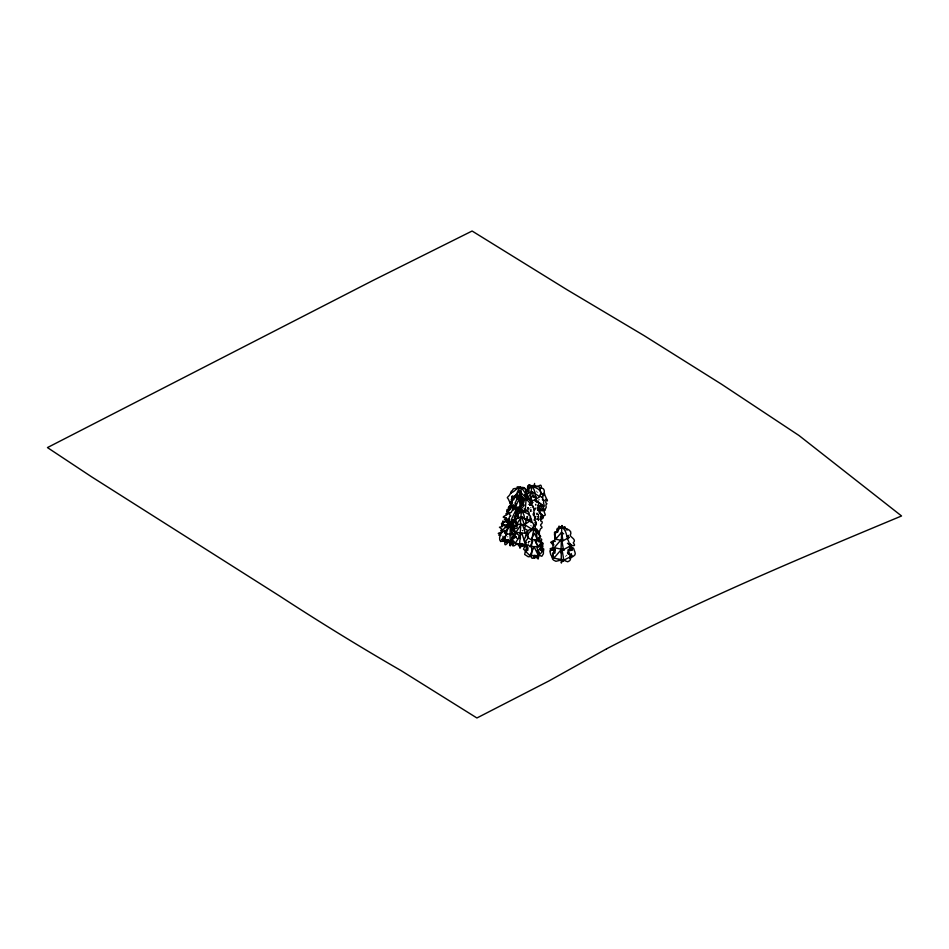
<?xml version="1.0" encoding="UTF-8"?>
<svg xmlns="http://www.w3.org/2000/svg" width="949" height="949" viewBox="0 0 949 949"><rect width="100%" height="100%" fill="white"/><g stroke="black" fill="none" stroke-linecap="round" stroke-linejoin="round"><path stroke-width="0.71" stroke-dasharray="4.75 3.56" d="M537.027 492.116L536.659 490.977M528.557 541.132L528.451 543.457M538.142 520.657L538.474 516.825L537.253 515.71M527.68 518.474L527.834 516.09M529.423 541.938L529.744 541.144L530.052 541.891M530.361 511.511L530.254 509.091M539.471 499.423L538.629 499.672L538.89 500.787M526.232 521.416L527.312 515.865M535.96 504.133L535.355 505.082L535.402 504.121M538.261 520.811L538.807 519.85M530.052 511.653L531.701 509.518M531.262 507.81L530.301 507.668M538.415 516.493L537.264 519.115L538.664 519.542M565.414 556.434L567.075 554.975M538.142 512.424L537.49 514.133L538.498 514.405M537.609 492.282L537.905 492.353M538.759 515.876L537.502 516.659M527.763 542.757L529.993 541.191M536.482 518.889L538.961 517.466M536.161 519.281L538.807 519.293M531.416 526.019L530.645 525.39M526.398 516.303L527.158 516.529M536.315 504.88L535.189 504.168M529.767 509.803L531.998 511.558M536.102 512.875L538.451 515.402L536.992 512.507M521.974 530.301L522.828 531.037L522.579 530.432A1.507 0.866 60 0 1 523.172 530.693M536.173 513.907L536.636 514.809M507.857 536.244L507.762 537.098M526.707 517.644L526.79 518.415M535.817 505.437L535.604 504.299M526.719 518.201A1.198 0.83 46.8 0 1 527.075 518.462"/><path stroke-width="1.42" d="M517.774 543.528L518.391 544.335M518.64 496.742L518.557 495.034L518.866 496.991M523.207 511.226C520.799 506.078 521.143 519.791 520.432 521.226C521.155 525.319 520.182 531.487 520.064 533.824C520.918 541.808 519.862 537.027 519.72 542.377C519.4 555.924 521.357 540.764 521.547 546.47L521.843 543.504M509.542 525.829C509.779 528.593 509.494 523.729 508.771 526.363C507.715 532.864 506.552 524.441 508.818 526.185M533.824 556.351L533.741 557.621L534.643 557.443C534.251 555.379 536.541 559.91 535.817 556.446L538.154 559.044L539.234 554.002L537.146 550.61L539.234 552.733L537.11 548.439L537.217 547.229L538.878 546.778L536.292 543.125L536.565 539.934C538.344 536.849 533.718 522.697 530.455 530.479M533.777 556.612L534.702 557.668L534.845 556.624M534.773 486.446C531.499 480.597 530.052 498.201 530.776 501.001M508.759 525.604C507.371 519.957 508.059 525.343 506.22 527.312C504.868 527.68 501.879 529.684 503.148 531.345C500.064 533.362 498.249 539.305 500.692 541.571A1.4 1.103 -24.9 0 1 501.879 541.333L505.165 541.321M510.301 545.082L510.467 540.372M535.117 528.949C534.299 526.41 531.725 536.754 532.27 540.74C531.416 542.935 531.499 549.518 531.796 549.103C533.824 547.015 528.285 562.342 534.323 557.3L534.762 555.248M509.981 541.855L510.028 545.26M527.229 532.864L525.924 533.255L526.066 535.734M541.677 551.084L542.923 546.055L539.649 546.636M565.058 527.822C565.07 524.524 563.208 529.388 562.176 526.648L560.456 528.083C558.119 528.581 555.912 526.861 558.059 531.286L557.692 532.128M508.32 539.601L507.181 541.096L508.118 539.542M510.728 509.103C507.964 504.88 510.016 505.485 513.373 506.719C511.819 508.32 512.472 509.186 514.773 507.905C518.949 505.153 513.646 516.647 517.229 516.624M515.426 516.944L514.228 517.81L514.797 518.889M510.621 526.197C512.745 534.192 511.274 525.331 509.506 523.113C509.471 520.704 515.556 524.18 512.507 521.677C513.884 519.032 514.073 522.935 515.793 522.958M530.918 486.315C528.818 484.204 527.502 484.761 527.454 488.96C527.336 492.472 525.627 488.996 524.145 488.249C521.321 489.565 520.218 485.959 517.205 486.884C517.727 489.15 515.236 488.071 513.243 488.854C512.282 492.045 510.277 490.265 511.274 493.017M543.611 550.479L539.851 548.759L543.931 549.198L539.922 546.743L540.028 545.117L543.255 543.492L541.31 541.855L538.237 541.654L539.412 539.815L538.771 538.273C541.321 535.616 539.281 533.967 537.134 532.982C539.151 528.878 535.473 531.452 534.738 528.818L532.947 528.996C530.598 528.89 524.358 531.132 527.964 533.955C528.427 536.375 524.655 534.275 525.568 537.146C524.168 537.525 523.492 544.346 526.292 542.342M561.215 551.084L561.345 563.077L561.998 559.874L555.9 561.298L553.611 560.135C551.001 559.127 552.733 553.979 554.05 551.179C554.691 556.98 555.841 549.601 554.37 548.558C550.337 553.184 554.596 545.39 552.271 544.133C553.599 541.737 554.821 539.803 555.758 537.419C552.377 534.37 559.507 529.151 560.966 526.897L563.22 527.525C565.877 528.605 571.773 529.874 570.859 533.824C567.716 536.849 577.68 538.807 573.243 542.792C577.787 548.7 568.819 542.009 571.239 550.467M509.127 510.254L510.621 508.605C504.761 507.988 512.365 505.295 511.06 503.302C515.129 503.172 508.462 498.51 512.555 499.447C514.56 499.293 517.573 493.255 515.924 497.525C516.885 498.427 521.048 494.583 519.198 498.783L520.645 509.257L516.292 508.534M518.901 497.786L520.289 499.423L521.57 497.43L521.464 501.108L522.448 502.507M520.538 487.596C520.455 485.022 521.108 489.043 520.503 487.122M520.598 498.996C520.55 494.654 522.887 496.647 521.796 499.945M561.844 527.146L561.808 526.41L560.966 552.828L561.227 550.764M562.484 559.542L562.401 561.523L563.172 559.293M508.403 520.384C510.538 517.857 507.644 517.81 510.799 515.758C509.459 514.655 509.447 514.655 509.53 512.923M521.06 545.307L521.013 546.043L522.27 546.019L522.602 543.777M561.927 527.075L562.045 525.485L562.105 526.932M521.345 545.284L522.021 546.41C521.381 542.769 524.88 548.866 523.955 544.596L525.224 545.011M516.481 504.749L519.198 498.866L519.056 497.051M518.13 508.984L520.337 507.205L519.708 510.028M521.404 499.494C527.158 500.004 518.664 503.041 520.954 506.446M542.306 497.727C544.157 495.497 541.986 493.16 540.408 492.922M539.542 511.013L539.257 508.059L537.442 509.743L538.012 510.313L539.127 508.427L537.49 508.344M521.677 498.842L523.706 497.644L524.192 499.565M519.803 500.23C519.755 502.745 520.918 499.162 519.767 500.609M526.387 490.989C526.007 487.549 519.91 484.797 521.084 491.285M512.496 525.022C518.795 526.909 510.467 529.554 512.804 523.634C510.289 522.472 510.977 527.312 509.898 523.611C510.87 522.27 511.926 519.257 512.175 520.159C513.658 521.594 515.698 517.205 513.611 523.433M538.427 510.088L538.403 509.388L537.869 510.088M518.973 510.159L519.245 507.561L517.276 510.099M506.671 522.567L507.217 521.547M523.409 499.815C524.251 499.66 527.62 497.418 526.458 498.83M530.966 522.567C532.769 519.174 530.823 519.684 530.04 517.051M528.237 508.083L527.774 510.716L524.038 508.901M538.866 537.442L538.605 538.202M560.301 527.075L561.215 526.612C567.36 530.574 566.114 537.039 568.581 541.191C570.1 544.904 569.542 547.81 569.732 551.061C566.79 544.619 568.427 558.914 568.57 552.128C569.922 553.208 571.642 560.1 569.519 560.788L567.716 561.784L562.721 559.91L562.828 561.44L562.022 561.013M537.585 505.959L537.573 505.141M510.396 525.888L510.479 526.825M526.304 545.295L526.268 546.826L527.229 545.295M520.61 510.135C521.618 508.806 518.51 505.805 521.037 506.339M509.506 513.077L511.274 512.282L513.848 507.608L513.456 510.04L516.339 507.525L516.742 510.503M517.11 510.064L518.13 508.771L518.012 510.04M511.641 541.44L511.072 539.495L513.065 544.228C513.112 548.617 515.912 542.982 518.415 544.062L518.451 545.853L520.823 544.797L521.131 546.316L522.08 545.355M513.765 497.905L513.504 499.838M510.171 524.168L510.171 534.619L504.619 532.804L504.583 530.349M503.611 538.51L504.204 538.569M520.159 498.533L521.309 503.717L523.433 503.978M510.87 540.325L510.467 545.402L509.838 545.497L509.589 541.013M526.909 490.918C529.922 491.914 525.71 482.282 531.547 485.781L532.057 485.817C534.157 489.257 536.209 494.109 534.904 497.122C534.429 494.69 533.279 499.115 533.208 496.007C531.737 495.71 530.598 500.431 529.542 498.178C526.422 497.169 523.765 499.909 523.765 502.519L522.009 505.093L524.192 505.295L520.894 509.352L522.223 510.254L522.235 511.416M505.912 542.437L506.778 541.879L505.864 542.448M515.046 528.546L514.441 527.952M519.056 496.718C521.748 505.082 518.842 491.428 520.064 499.055M519.613 499.767L519.577 500.503M557.11 532.057L557.205 529.257L558.451 530.076M515.698 521.95C515.698 524.548 518.166 526.968 512.792 524.714L511.76 525.2M543.67 494.132C542.365 496.268 545.639 493.86 544.038 493.444M535.414 499.388L539.803 496.849L532.306 491.784L524.821 494.536L526.327 497.774L527.419 493.622L527.419 498.842M534.026 520.135L535.841 516.351M534.631 526.553L535.841 524.026M535.224 499.672L535.936 496.434L535.687 499.02L536.766 502.472M535.568 529.945L535.651 528.949L534.678 528.569L533.077 529.554C529.293 531.796 524.109 536.6 531.167 539.649L534.346 533.267L537.525 539.649L540.705 536.47L538.32 534.085M528 544.631L529.993 546.624L532.84 540.918M527.264 549.566L525.544 551.286L529.85 555.592L534.168 546.944L538.474 555.592L541.926 552.152M515.473 515.805C519.067 517.217 514.619 511.843 517.11 510.396L521.321 510.728C523.646 513.67 524.263 514.939 524.489 519.056C526.446 519.245 526.173 523.101 525.011 524.394C526.268 526.885 522.697 528.866 526.873 529.791L527.834 531.867M514.488 496.695C517.834 493.8 516.41 491.368 520.467 487.454C523.789 488.877 526.292 497.703 525.841 490.23L527.952 491.119L528.747 490.087C526.351 484.168 530.372 488.937 531.677 485.912L533.848 486.801C536.482 488.261 542.104 490.099 541.132 494.049C537.81 495.461 541.95 496.825 542.804 497.952L542.852 499.53L544.465 500.408C541.499 502.258 547.134 509.032 541.974 505.603L540.657 508.486L541.215 510.337L542.199 510.965L541.95 509.186L542.804 508.201L545.355 514.963L543.042 516.339L543.243 517.11C541.737 523.101 541.642 509.767 540.633 520.93C543.314 521.404 542.152 523.646 540.871 524.37C539.151 526.351 544.655 526.778 540.491 528.842L539.507 531.464L536.588 530.574M514.761 508.059C515.924 506.125 514.144 502.745 515.865 501.701C518.344 494.761 518.296 494.844 521.689 502.282M519.744 498.605L520.657 495.224L520.562 497.43M535.817 508.035L534.595 510.076L530.859 502.673M504.619 532.804L510.123 524.382L509.364 519.483L508.486 520.55L507.94 518.723L508.284 522.413M516.719 524.05L521.653 516.683L529.305 521.333L524.37 524.785L516.719 524.05L514.002 519.85L521.653 516.683L524.37 524.785M512.472 527.134L515.876 532.389L521.286 524.322M513.694 541.037L515.165 543.314L521.855 533.338L525.544 544.323L523.516 549.174L525.414 550.883L524.678 554.465L528.225 556.778L531.381 556.458M522.341 503.456L522.27 505.331M507.632 529.008C506.315 533.658 504.536 538.403 504.809 543.113C504.5 549.376 511.487 535.058 510.206 545.616L510.004 545.189M526.825 498.854L532.306 491.784L533.646 497.276M539.198 534.619C540.005 531.428 538.51 532.14 536.826 531.642C537.668 526.565 535.651 531.594 535.153 527.063C534.358 525.058 536.173 524.512 535.224 522.08C536.066 524.939 536.6 526.683 536.268 522.258C534.512 520.93 535.189 518.095 534.145 515.841C533.919 511.926 534.263 505.378 531.725 505.271C531.428 504.726 524.145 495.663 524.607 499.708M534.773 556.328L534.453 557.858L533.718 555.521M543.516 500.728L542.33 499.542M516.232 495.093L519.589 490.882L524.975 496.944M555.746 538.427L555.758 539.708M568.285 535.366L568.937 537.656L562.971 540.728L555.699 539.21L561.583 532.33L563.682 533.848M571.179 553.54L571.891 556.031L563.801 560.195L553.943 558.142L561.915 548.807L564.133 550.408M526.327 498.427L526.244 497.015L525.188 511.582M512.507 540.183L510.159 540.977L503.029 538.641L507.442 533.646M539.447 490.835L540.218 490.064C541.452 486.386 535.995 485.959 533.694 486.113L531.737 486.208C531.084 489.47 526.754 487.027 529.115 491.712L528.403 493.1L526.505 493.172L525.948 494.263L526.541 495.283L525.912 496.849L526.814 497.715M505.781 517.656C500.882 517.644 504.002 516.375 506.458 514.904C504.583 512.14 508.474 514.619 508.462 511.974C503.682 509.186 509.838 509.222 511.025 507.585M510.847 525.841L510.942 526.612M511.262 541.381L510.277 541.262L510.384 545.545L509.72 545.319M510.36 545.212L510.171 541.31L512.745 545.829L513.041 545.295L511.416 529.293M529.993 546.624L537.964 546.624L541.95 542.638L539.957 540.645M528.676 514.927L529.067 514.536C530.313 510.965 525.129 510.586 522.923 510.942L521.096 511.143C520.538 514.37 516.363 512.294 518.629 516.778L517.952 518.213L516.173 518.379L515.651 519.506L515.698 522.353L516.944 523.623C515.521 526.363 519.838 528.581 514.334 528.581C508.854 532.259 518.783 530.966 514.892 535.177C504.548 543.409 524.121 531.393 511.974 539.637M555.592 537.264L554.702 537.632L555.746 539.044M508.901 511.025L506.671 511.689L508.984 513.872M571.215 546.494L571.725 550.218L572.342 550.218L572.318 547.62L573.587 548.214C574.359 551.666 576.945 554.192 573.552 556.114L569.756 558.486M566.114 529.91L566.933 529.352L567.455 529.981M526.137 497.205L526.161 498.711M540.574 541.381C543.208 539.376 541.072 537.609 538.249 539.934M539.708 488.415C542.354 487.762 544.501 488.355 544.323 492.128C543.433 494.251 550.432 504.915 545.948 499.245C546.434 501.392 544.655 502.531 546.944 503.729C544.358 505.568 547.537 506.683 545.497 508.617L544.987 510.467L543.101 510.277M543.48 510.147L544.002 509.067L542.354 505.165M511.962 503.8L510.752 505.188M515.876 532.389L525.461 533.314L527.525 531.879M523.789 504.453C519.933 504.702 518.866 507.146 521.416 509.696C520.028 510.562 518.083 508.225 516.078 509.755L511.274 519.708L515.26 520.301M570.954 545.307L571.618 544.643L570.764 544.679M538.688 506.624L542.128 504.643L536.256 500.669L535.426 501.535L534.773 499.85L531.333 501.25L529.625 499.53L526.505 498.818M540.206 516.742L542.686 515.319L540.491 514.678C540.55 511.558 539.174 509.518 538.913 506.315C538.237 502.496 539.281 502.65 536.375 500.752M508.759 510.265C508.201 507.893 513.053 507.881 513.362 504.761C513.302 507.691 516.541 507.157 516.873 510.064M560.313 527.585L559.044 526.09L558.925 527.573M514.809 522.413L514.963 520.538M563.398 549.613L561.654 539.079L554.287 547.715L563.398 549.613L570.871 545.77L570.219 543.457M525.544 551.286L528.012 550.052M508.166 513.492L506.588 514.477L507.229 514.655M505.319 538.818L504.714 538.569M513.848 526.565L517.952 524.868M512.602 541.915L511.725 541.393M563.552 559.447L563.054 561.179L561.796 561.274M510.171 534.619L515.675 532.757L510.123 524.382L510.408 522.472L507.122 522.152L508.023 521.155L507.359 520.182L506.327 520.467L506.695 521.464L505.449 521.286L504.643 522.247L502.84 520.989L503.053 522.104L502.199 522.579L504.097 525.046L501.902 524.951L502.733 526.481L499.447 527.241L502.033 529.245L500.645 530.574L502.946 531.487L502.223 532.282A4.235 2.989 45 0 1 500.906 532.27L498.261 533.409L499.85 534.109L498.794 535.248L500.811 535.461M522.164 544.489L522.804 544.275M539.542 545.877L542.923 544.785L539.601 544.358M513.599 499.72C512.223 498.522 511.452 494.275 513.385 496.469C515.26 497.288 515.971 491.997 517.217 495.651C516.79 504.417 519.056 492.092 519.815 498.866M503.195 523.018L501.357 523.789L503.326 523.967L501.819 525.438L504.524 525.082M553.872 547.573C541.452 550.61 564.809 548.546 550.361 550.491M507.146 520.182L506.244 519.352M543.469 550.503L543.397 553.789L541.843 556.268L538.427 555.058M513.041 541.582L512.021 541.345M511.072 506.031L510.396 505.331L511.689 504.761C506.458 501.974 513.172 502.033 512.069 499.649M539.495 519.127C544.145 519.4 543.86 513.907 539.293 513.029M512.116 539.637L511.606 541.191L512.413 541.476M531.167 539.649L537.525 539.649M529.85 555.592L538.474 555.592M519.044 509.589L521.357 509.233M507.478 524.643L504.726 525.058L505.307 527.253M515.165 543.314L526.185 544.797M526.363 495.568L525.272 493.883L526.185 494.927M529.328 499.245L531.82 499.625M537.514 508.154L537.656 507.288M558.486 559.602L561.393 559.649M509.767 541.191L509.815 545.355M526.28 492.306L526.197 493.29M555.26 541.452L553.03 540.871L550.622 542.365L553.765 544.584M510.847 503.231C508.569 501.072 509.21 499.72 507.3 497.715C508.19 496.09 509.352 496.185 510.657 493.1C516.303 490.775 514.287 489.376 520.432 487.3M517.027 533.765L519.103 535.509L518.842 538.474M519.233 511.108L518.166 511.025M550.539 550.657L549.91 551.167L550.717 554.607L552.757 557.917M502.555 538.593L502.211 539.566L503.8 540.028A2.633 1.862 45 0 1 504.441 539.993M535.687 486.54C539.281 487.252 541.393 482.08 541.464 488.142M528.059 536.434C529.103 538.403 525.568 540.242 525.188 542.567C527.834 543.54 523.006 549.4 527.11 545.924L528.071 548.142L527.086 550.42L526.909 548.178L526.019 548.925L525.722 552.365M537.395 540.349L540.811 542.069M539.091 549.424L541.559 550.669M509.993 509.672L508.866 509.233L509.328 510.206M524.453 524.619L531.642 528.984M535.734 556.505L537.312 556.672M556.588 532.235L555.07 531.748L554.441 532.603L554.845 535.627M566.838 536.138L568.937 537.656M567.419 543.255L570.871 545.77M567.455 552.816L571.891 556.031M524.204 500.479L523.409 499.993L522.852 501.262M543.326 493.314L543.563 494.832M506.197 518.356L505.675 517.774L506.066 518.451C500.965 520.764 509.328 519.02 506.28 521.155A4.555 3.713 0 0 1 504.643 521.63L504.097 522.365M516.766 533.611L516.185 532.804M533.267 529.079C532.365 524.844 535.366 526.268 532.342 522.27C531.404 521.203 527.276 519.981 530.633 518.462C531.642 514.5 525.853 512.887 523.196 511.618L520.977 510.847C519.744 513.931 515.521 509.388 517.988 515.188L517.181 516.256L514.595 515.948L514.702 519.447M529.613 500.206L532.543 503.112M540.195 548.7L542.781 551.286M540.301 506.303L541.179 506.481L540.954 504.821M511.867 532.638L517.217 538.581M538.546 510.348L538.807 511.297M527.941 519.233L529.305 521.333M515.366 520.171L515.948 521.131M516.778 511.131C515.758 510.016 519.269 503.705 518.166 508.474M534.548 539.767L537.964 546.624M527.988 491.013L527.608 489.53L528.427 491.179M512.282 542.875C512.78 544.524 511.297 541.013 512.33 542.947M513.884 506.031L514.844 508.284M521.725 498.355L521.903 496.22L520.515 498.735M522.484 524.441L525.461 533.314M554.394 534.619L555.699 539.21M552.97 543.113L553.623 545.414M552.532 553.172L553.943 558.142M518.534 496.932L518.047 495.615L518.012 497.074M526.398 497.739L526.351 497.134M521.072 508.284L521.416 510.313M561.583 532.33L562.971 540.728M561.915 548.807L563.801 560.195M511.653 496.446L512.045 500.348M521.333 497.727L521.096 491.855M519.589 490.882L519.886 497.478M503.006 536.28L503.029 538.641M510.111 533.599L510.159 540.977M534.56 483.432L534.56 486.493M516.09 503.575L516.09 516.707M533.552 513.255L533.409 515.058L533.552 513.255M518.996 499.494L519.032 500.443L519.008 499.613M530.052 505.129L529.21 504.299L530.052 505.129M531.286 499.447L530.23 500.064L531.286 499.447M521.131 492.555L521.12 492.638M506.73 541.013L506.837 540.147L506.73 541.013M532.709 502.436L531.321 502.223L532.709 502.436M508.605 523.884C509.838 525.521 510.313 524.726 508.605 523.884M528.083 507.632L528.652 508.522L528.083 507.632M501.558 539.566L503.658 539.53L501.558 539.566M606.613 648.808L549.091 680.872L476.908 717.978L401.202 670.682A2802.456 1567.689 61.5 0 1 279.73 596.079L91.495 476.754L47.45 447.584L373.408 280.24L472.104 231.022L566.731 289.552L644.157 335.649L721.572 384.238L798.999 435.508L901.55 515.971C802.012 557.49 702.45 598.997 606.613 648.808"/></g></svg>
